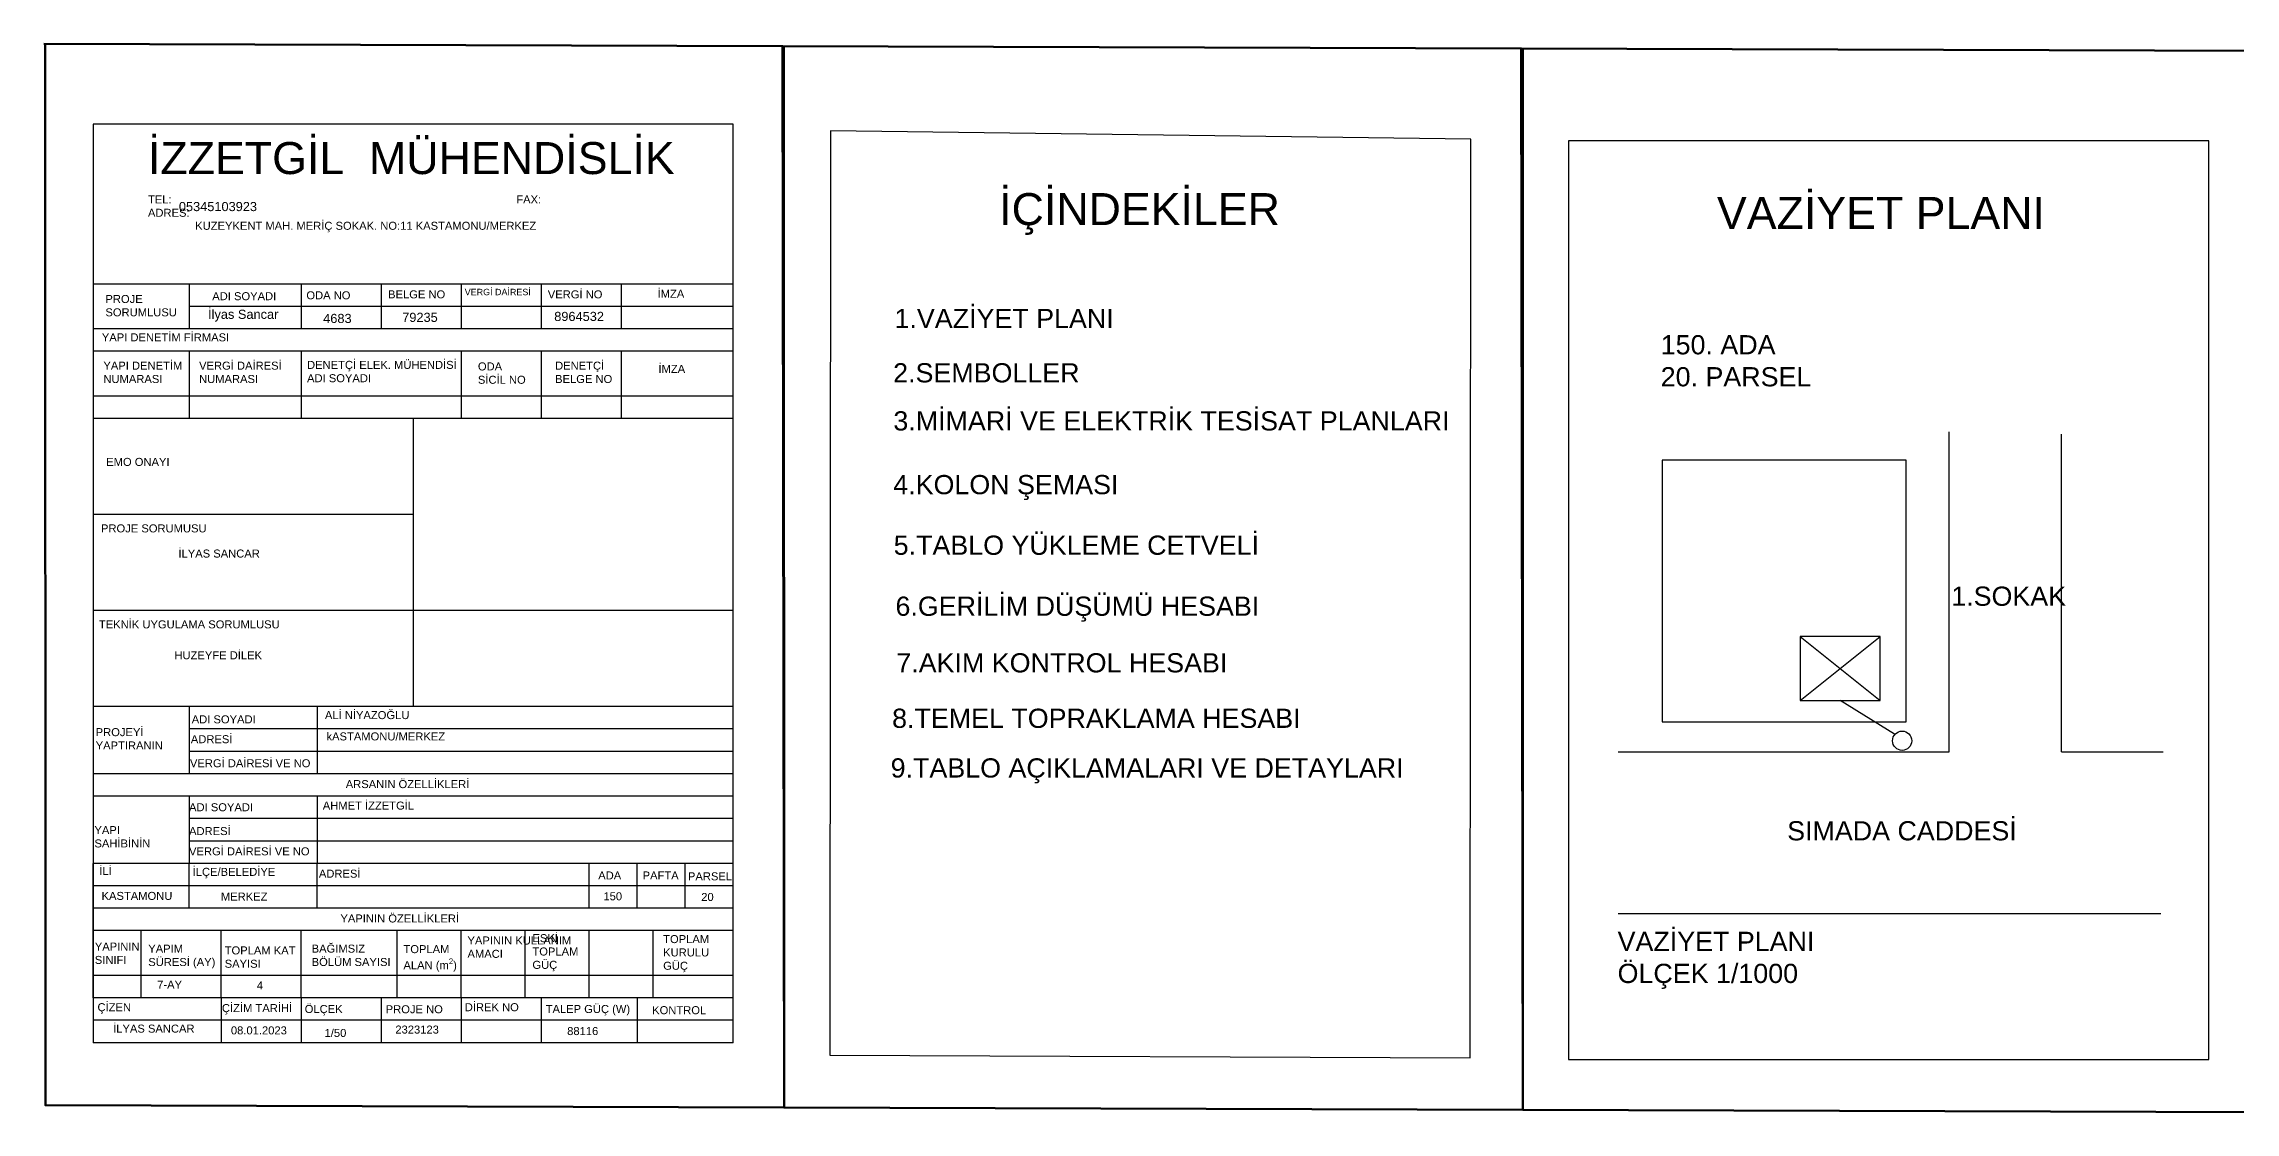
# Model space of a CAD drawing. Header units: millimetres. Extents: x -1335 to 33749, y 2338 to 5277.
# Drawn here: x -1335 to 3457, y 2728 to 5065 of the extents above; entities that cross this region are included whole.
import ezdxf

# ---------------------------------------------------------------- set-up
doc = ezdxf.new("R2010")
doc.units = ezdxf.units.MM
doc.layers.add('DUVAR', color=7, linetype='Continuous', lineweight=53)
for name, color, linetype in [('ICINDEKILER', 7, 'Continuous'), ('KAPAK S', 7, 'Continuous'), ('VAZİYET P', 7, 'Continuous'), ('Yazi', 7, 'Continuous')]:
    doc.layers.add(name, color=color, linetype=linetype)
doc.styles.get("Standard").update_dxf_attribs({"font": 'arial.ttf'})

msp = doc.modelspace()

# ---------------------------------------------------------------- linework, layer by layer
at = {"layer": 'DUVAR'}
for points in [[(-1332.2, 5064.6), (-1331.8, 2743.3), (283.6, 2738.3), (280.2, 5059.5), (-1335.2, 5064.6)], [(283.2, 5059.5), (283.6, 2738.3), (1899, 2733.2), (1895.6, 5054.5), (280.2, 5059.5)], [(1898.6, 5054.5), (1899, 2733.2), (3514.4, 2728.2), (3511, 5049.4), (1895.6, 5054.5)]]:
    msp.add_lwpolyline(points, dxfattribs=at)
at = {"layer": 'ICINDEKILER'}
for p, q in [((385.3, 4874.6), (383.9, 2853)), ((1785.2, 4856.3), (385.3, 4874.6)), ((1783.9, 2846.9), (1785.2, 4856.3)), ((383.9, 2853), (1783.9, 2846.9))]:
    msp.add_line(p, q, dxfattribs=at)
at = {"layer": 'KAPAK S'}
for p, q in [((172.4, 4889.2), (-1227.6, 4889.2)), ((-1227.6, 4889.2), (-1227.6, 2880.2)), ((172.4, 2880.2), (172.4, 4889.2)), ((172.4, 4539.2), (-1227.6, 4539.2)), ((-1227.6, 4539.2), (-1227.6, 4245.2)), ((-1017.6, 4539.2), (-1017.6, 4441.2)), ((-772.6, 4539.2), (-772.6, 4441.2)), ((-597.6, 4539.2), (-597.6, 4441.2)), ((-422.6, 4539.2), (-422.6, 4441.2)), ((-247.6, 4539.2), (-247.6, 4441.2)), ((-72.6, 4539.2), (-72.6, 4441.2)), ((172.4, 4490.2), (-1017.6, 4490.2)), ((172.4, 4490.2), (-1017.6, 4490.2)), ((172.4, 4441.2), (-1227.6, 4441.2)), ((172.4, 4392.2), (-1227.6, 4392.2)), ((-1017.6, 4392.2), (-1017.6, 4245.2)), ((-772.6, 4392.2), (-772.6, 4245.2)), ((-422.6, 4392.2), (-422.6, 4245.2)), ((-247.6, 4392.2), (-247.6, 4245.2)), ((-72.6, 4392.2), (-72.6, 4245.2)), ((172.4, 4294.2), (-1227.6, 4294.2)), ((172.4, 4245.2), (-1227.6, 4245.2)), ((-1227.6, 4245.2), (-1227.6, 3615.2)), ((-1227.6, 4245.2), (-1227.6, 4245.2)), ((-527.6, 4245.2), (-527.6, 3615.2)), ((-527.6, 4035.2), (-1227.6, 4035.2)), ((172.4, 3825.2), (-1227.6, 3825.2)), ((172.4, 3615.2), (-1227.6, 3615.2)), ((-1227.6, 3615.2), (-1227.6, 3615.2)), ((-1227.6, 3615.2), (-1227.6, 3419.2)), ((-1227.6, 3615.2), (-1227.6, 3468.2)), ((-1017.6, 3615.2), (-1017.6, 3468.2)), ((-737.6, 3615.2), (-737.6, 3468.2)), ((172.4, 3566.2), (-1017.6, 3566.2)), ((172.4, 3517.2), (-1017.6, 3517.2)), ((172.4, 3468.2), (-1227.6, 3468.2)), ((172.4, 3419.2), (-1227.6, 3419.2)), ((-1227.6, 3419.2), (-1227.6, 3272.2)), ((-1017.6, 3419.2), (-1017.6, 3272.2)), ((-737.6, 3419.2), (-737.6, 3272.2)), ((-1227.6, 3370.2), (-1227.6, 2880.2)), ((-1227.6, 3370.2), (-1227.6, 3272.2)), ((172.4, 3370.2), (-1017.6, 3370.2)), ((172.4, 3321.2), (-1017.6, 3321.2)), ((172.4, 3272.2), (-1227.6, 3272.2)), ((-1227.6, 3272.2), (-1227.6, 3125.2)), ((-1227.6, 3125.2), (-1227.6, 3272.2)), ((-1017.6, 3174.2), (-1017.6, 3272.2)), ((-737.6, 3174.2), (-737.6, 3272.2)), ((-142.6, 3174.2), (-142.6, 3272.2)), ((-37.6, 3174.2), (-37.6, 3272.2)), ((67.4, 3174.2), (67.4, 3272.2)), ((172.4, 3174.2), (172.4, 3272.2)), ((172.4, 3223.2), (-1227.6, 3223.2)), ((172.4, 3174.2), (-1227.6, 3174.2)), ((172.4, 3125.2), (-1227.6, 3125.2)), ((-1227.6, 3125.2), (-1227.6, 2978.2)), ((-1227.6, 2978.2), (-1227.6, 3125.2)), ((-1122.6, 2978.2), (-1122.6, 3125.2)), ((-947.6, 2978.2), (-947.6, 3125.2)), ((-772.6, 2978.2), (-772.6, 3125.2)), ((-562.6, 2978.2), (-562.6, 3125.2)), ((-422.6, 2978.2), (-422.6, 3125.2)), ((-282.6, 2978.2), (-282.6, 3125.2)), ((-142.6, 2978.2), (-142.6, 3125.2)), ((-2.6, 2978.2), (-2.6, 3125.2)), ((172.4, 3027.2), (-1227.6, 3027.2)), ((172.4, 2978.2), (-1227.6, 2978.2)), ((-1227.6, 2978.2), (-1227.6, 2978.2)), ((-1227.6, 2978.2), (-1227.6, 2880.2)), ((-947.6, 2978.2), (-947.6, 2880.2)), ((-772.6, 2978.2), (-772.6, 2880.2)), ((-597.6, 2978.2), (-597.6, 2880.2)), ((-422.6, 2978.2), (-422.6, 2880.2)), ((-247.6, 2978.2), (-247.6, 2880.2)), ((-37.6, 2978.2), (-37.6, 2880.2)), ((172.4, 2929.2), (-1227.6, 2929.2)), ((172.4, 2880.2), (-1227.6, 2880.2))]:
    msp.add_line(p, q, dxfattribs=at)
at = {"layer": 'VAZİYET P'}
for p, q in [((3398.7, 4852.2), (1998.7, 4852.2)), ((1998.7, 4852.2), (1998.7, 2843.2)), ((3398.7, 2843.2), (3398.7, 4852.2)), ((2831.4, 3516), (2831.4, 4216.3)), ((3076.5, 3516), (3076.5, 4210.7)), ((2505.5, 3628.4), (2680.5, 3768.4)), ((2680.5, 3768.4), (2505.5, 3768.4)), ((2505.5, 3768.4), (2680.5, 3628.4)), ((2711.9, 3555), (2593, 3628.4)), ((2107.4, 3516), (2831.4, 3516)), ((3076.5, 3516), (3298.8, 3516)), ((2107.4, 3162.9), (3264.6, 3162.9)), ((3264.6, 3162.9), (3294, 3162.9)), ((1998.7, 2843.2), (3398.7, 2843.2))]:
    msp.add_line(p, q, dxfattribs=at)
for points in [[(2203.7, 3581.7), (2737.1, 3581.7), (2737.1, 4154), (2203.7, 4154)], [(2505.5, 3628.4), (2680.5, 3628.4), (2680.5, 3768.4), (2505.5, 3768.4)]]:
    msp.add_lwpolyline(points, close=True, dxfattribs=at)
msp.add_circle((2728.3, 3540.5), 21, dxfattribs=at)

# ---------------------------------------------------------------- texts
at = {"layer": 'ICINDEKILER', "attachment_point": 1}
for s, width, heights, insert, char_height in [('{\\fArial|b0|i0|c238|p34;İÇİNDEKİLER}', 1123.976, [0], (753.8, 4738.1), 70), ('{\\fArial|b0|i0|c238|p34;1.VAZİYET PLANI}', 1088.104, [0], (525, 4485), 42), ('{\\fArial|b0|i0|c238|p34;2.SEMBOLLER}', 1088.104, [0], (522, 4366.1), 42), ('{\\fArial|b0|i0|c238|p34;3.MİMARİ VE ELEKTRİK TESİSAT PLANLARI}', 1236.97, [113.9], (522.5, 4261), 42), ('{\\fArial|b0|i0|c238|p34;4.KOLON ŞEMASI}', 1088.104, [0], (522.3, 4121.6), 42), ('{\\fArial|b0|i0|c238|p34;5.TABLO YÜKLEME CETVELİ}', 1088.104, [0], (523.2, 3989.1), 42), ('{\\fArial|b0|i0|c238|p34;6.GERİLİM DÜŞÜMÜ HESABI}', 1088.104, [0], (527.1, 3855.7), 42), ('{\\fArial|b0|i0|c238|p34;7.AKIM KONTROL HESABI}', 1088.104, [0], (529, 3731.9), 42), ('{\\fArial|b0|i0|c238|p34;8.TEMEL TOPRAKLAMA HESABI}', 1088.104, [96.9], (519.7, 3610.6), 42), ('{\\fArial|b0|i0|c238|p34;9.TABLO AÇIKLAMALARI VE DETAYLARI}', 1337.517, [127.8], (516.6, 3502), 42)]:
    msp.add_mtext_dynamic_manual_height_columns(s, width=width, gutter_width=87.5, heights=heights, dxfattribs=dict(at, insert=insert, char_height=char_height))
at = {"layer": 'KAPAK S', "attachment_point": 1}
for s, width, heights, insert, char_height in [('{\\fArial|b0|i0|c238|p34;İZZETGİL  MÜHENDİSLİK\\P\\H0.25x;TEL:                                                                                                               FAX:\\PADRES:}', 1191.556, [0], (-1107.5, 4849.7), 70), ('{\\fArial|b0|i0|c238|p34;PROJE \\PSORUMLUSU}', 165.056, [0], (-1200.5, 4515.3), 17.5), ('{\\fArial|b0|i0|c238|p34;ADI SOYADI}', 214.577, [11.4], (-966.9, 4521.4), 17.5), ('{\\fArial|b0|i0|c238|p34;ODA NO}', 214.577, [11.4], (-761.1, 4523.3), 17.5), ('{\\fArial|b0|i0|c238|p34;BELGE NO}', 214.577, [11.4], (-582.4, 4525.4), 17.5), ('{\\fArial|b0|i0|c238|p34;  VERGİ DAİRESİ}', 214.577, [0], (-425.7, 4528.8), 14), ('{\\fArial|b0|i0|c238|p34;VERGİ NO}', 214.577, [11.4], (-233.2, 4525.4), 17.5), ('{\\fArial|b0|i0|c238|p34;İMZA}', 214.577, [11.4], (6.9, 4526.7), 17.5), ('{\\fArial|b0|i0|c238|p34;YAPI DENETİM FİRMASI }', 758.779, [23.6], (-1208.3, 4431.4), 17.5), ('{\\fArial|b0|i0|c238|p34;YAPI DENETİM\\PNUMARASI}', 218.073, [89.2], (-1204.9, 4369.5), 17.5), ('{\\fArial|b0|i0|c238|p34;VERGİ DAİRESİ \\PNUMARASI}', 212.829, [86.5], (-995.7, 4369.5), 17.5), ('{\\fArial|b0|i0|c238|p34;DENETÇİ ELEK. MÜHENDİSİ\\PADI SOYADI}', 331.688, [84.7], (-759.6, 4371.2), 17.5), ('{\\fArial|b0|i0|c238|p34;ODA \\PSİCİL NO}', 132.424, [53.3], (-386, 4367.8), 17.5), ('{\\fArial|b0|i0|c238|p34;DENETÇİ BELGE NO}', 162.139, [76], (-217.2, 4369.5), 17.5), ('{\\fArial|b0|i0|c238|p34;İMZA}', 214.577, [11.4], (8.8, 4362.5), 17.5), ('{\\fArial|b0|i0|c238|p34;EMO ONAYI}', 214.577, [11.4], (-1198.8, 4159), 17.5), ('{\\fArial|b0|i0|c238|p34;PROJE SORUMUSU}', 418.074, [33], (-1210.2, 4013.6), 17.5), ('{\\fArial|b0|i0|c238|p34;TEKNİK UYGULAMA SORUMLUSU}', 466.226, [0], (-1214.7, 3803.7), 17.5), ('{\\fArial|b0|i0|c238|p34;ADI SOYADI}', 280, [0], (-1011.8, 3596), 17.5), ('{\\fArial|b0|i0|c238|p34;PROJEYİ YAPTIRANIN }', 218.073, [89.2], (-1221.8, 3568), 17.5), ('{\\fArial|b0|i0|c238|p34;ADRESİ}', 280, [0], (-1013.7, 3552.6), 17.5), ('{\\fArial|b0|i0|c238|p34;VERGİ DAİRESİ VE NO}', 280, [0], (-1015.7, 3500), 17.5), ('{\\fArial|b0|i0|c238|p34;ARSANIN ÖZELLİKLERİ}', 280, [0], (-675, 3454.4), 17.5), ('{\\fArial|b0|i0|c238|p34;ADI SOYADI}', 280, [0], (-1017.6, 3403.8), 17.5), ('{\\fArial|b0|i0|c238|p34;ADRESİ}', 280, [0], (-1017.6, 3351.7), 17.5), ('{\\fArial|b0|i0|c238|p34;YAPI \\PSAHİBİNİN}', 218.073, [89.2], (-1224.5, 3353.8), 17.5), ('{\\fArial|b0|i0|c238|p34;VERGİ DAİRESİ VE NO}', 280, [0], (-1017.6, 3307.4), 17.5), ('{\\fArial|b0|i0|c238|p34;İLİ}', 280, [0], (-1213.8, 3264.5), 17.5), ('{\\fArial|b0|i0|c238|p34;İLÇE/BELEDİYE}', 280, [0], (-1009.7, 3262.5), 17.5), ('{\\fArial|b0|i0|c238|p34;ADRESİ}', 280, [0], (-733.7, 3258.6), 17.5), ('{\\fArial|b0|i0|c238|p34;ADA}', 280, [0], (-122.9, 3254.6), 17.5), ('{\\fArial|b0|i0|c238|p34;PAFTA}', 280, [0], (-25.8, 3254.6), 17.5), ('{\\fArial|b0|i0|c238|p34;PARSEL}', 280, [0], (73.3, 3252.7), 17.5), ('{\\fArial|b0|i0|c238|p34;YAPININ ÖZELLİKLERİ}', 280, [0], (-686.6, 3160.6), 17.5), ('{\\fArial|b0|i0|c238|p34;ESKİ \\PTOPLAM \\PGÜÇ}', 218.073, [89.2], (-266.8, 3117.5), 17.5), ('{\\fArial|b0|i0|c238|p34;TOPLAM \\PKURULU \\PGÜÇ}', 218.073, [89.2], (19.1, 3115.5), 17.5), ('{\\fArial|b0|i0|c238|p34;YAPININ \\PSINIFI}', 218.073, [89.2], (-1223.7, 3099.1), 17.5), ('{\\fArial|b0|i0|c238|p34;YAPIM\\PSÜRESİ (AY)}', 218.073, [89.2], (-1106.8, 3094.5), 17.5), ('{\\fArial|b0|i0|c238|p34;TOPLAM KAT SAYISI}', 218.073, [89.2], (-939.7, 3090.7), 17.5), ('{\\fArial|b0|i0|c238|p34;BAĞIMSIZ \\PBÖLÜM SAYISI}', 218.073, [89.2], (-749.5, 3094.6), 17.5), ('\\A1;{\\fArial|b0|i0|c238|p34;TOPLAM \\PALAN (m\\H0.7x;\\S2^ ;\\H1.42857x;)}', 218.073, [89.2], (-548.8, 3093.5), 17.5), ('{\\fArial|b0|i0|c238|p34;YAPININ KULLANIM \\PAMACI}', 218.073, [89.2], (-408.8, 3112.4), 17.5), ('{\\fArial|b0|i0|c238|p34;ÇİZEN}', 280, [0], (-1217.8, 2966.5), 17.5), ('{\\fArial|b0|i0|c238|p34;DİREK NO}', 280, [0], (-414.7, 2966.5), 17.5), ('{\\fArial|b0|i0|c238|p34;ÇİZİM TARİHİ}', 280, [0], (-945.7, 2964.6), 17.5), ('{\\fArial|b0|i0|c238|p34;ÖLÇEK}', 280, [0], (-764.7, 2962.6), 17.5), ('{\\fArial|b0|i0|c238|p34;PROJE NO}', 280, [0], (-587.6, 2962), 17.5), ('{\\fArial|b0|i0|c238|p34;TALEP GÜÇ (}W{\\fArial|b0|i0|c238|p34;)}', 280, [0], (-237.8, 2962.6), 17.5), ('{\\fArial|b0|i0|c238|p34;KONTROL}', 280, [0], (-5, 2960), 17.5), ('{\\fArial|b0|i0|c238|p34;1/50}', 280, [0], (-721.3, 2910.2), 17.5)]:
    msp.add_mtext_dynamic_manual_height_columns(s, width=width, gutter_width=87.5, heights=heights, dxfattribs=dict(at, insert=insert, char_height=char_height))
at = {"layer": 'VAZİYET P', "attachment_point": 1}
for s, width, insert, char_height in [('{\\fArial|b0|i0|c238|p34;VAZİYET PLANI}', 1076.593, (2323.3, 4729.7), 70), ('{\\fArial|b0|i0|c238|p34;150. ADA\\P20. PARSEL}', 404.029, (2200.4, 4427.5), 42), ('{\\fArial|b0|i0|c238|p34;1.SOKAK}', 198.014, (2835.7, 3877.6), 42), ('{\\fArial|b0|i0|c238|p34;SIMADA CADDESİ}', 776.454, (2476.9, 3364.6), 42), ('{\\fArial|b0|i0|c238|p34;VAZİYET PLANI\\PÖLÇEK 1/1000}', 908.897, (2106.1, 3122.7), 42)]:
    msp.add_mtext_dynamic_manual_height_columns(s, width=width, gutter_width=87.5, heights=[0], dxfattribs=dict(at, insert=insert, char_height=char_height))
at = {"layer": 'Yazi', "attachment_point": 1}
for s, width, heights, insert, char_height in [('{\\fArial|b0|i0|c238|p34;05345103923 }', 299.679, [0], (-1039.9, 4718.7), 20), ('{\\fArial|b0|i0|c238|p34;KUZEYKENT MAH. MERİÇ SOKAK. NO:11 KASTAMONU/MERKEZ }', 786.692, [39.8], (-1004.2, 4675.4), 17.5), ('{\\fArial|b0|i0|c238|p34;İlyas Sancar}', 217.384, [0], (-976, 4483.1), 20), ('{\\fArial|b0|i0|c238|p34;İLYAS SANCAR }', 299.679, [0], (-1040.8, 3958.6), 17.5), ('{\\fArial|b0|i0|c238|p34;HUZEYFE DİLEK}', 299.679, [0], (-1049.6, 3736.1), 17.5), ('{\\fArial|b0|i0|c238|p34;ALİ NİYAZOĞLU}', 299.679, [0], (-720.5, 3605.3), 17.5), ('{\\fArial|b0|i0|c238|p34;kASTAMONU/MERKEZ}', 299.679, [0], (-717.1, 3558.7), 17.5), ('{\\fArial|b0|i0|c238|p34;AHMET İZZETGİL}', 299.679, [0], (-725.2, 3407.4), 17.5), ('{\\fArial|b0|i0|c238|p34;KASTAMONU }', 299.679, [0], (-1208.9, 3209.9), 17.5), ('{\\fArial|b0|i0|c238|p34;MERKEZ }', 299.679, [0], (-948, 3208.4), 17.5), ('{\\fArial|b0|i0|c238|p34;150 }', 299.679, [0], (-111.5, 3209.1), 17.5), ('{\\fArial|b0|i0|c238|p34;20 }', 299.679, [0], (102.3, 3207.6), 17.5), ('{\\fArial|b0|i0|c238|p34;7-AY}', 299.679, [0], (-1087.3, 3015.8), 17.5), ('{\\fArial|b0|i0|c238|p34;4 }', 299.679, [0], (-869.4, 3014.1), 17.5), ('{\\fArial|b0|i0|c238|p34;İLYAS SANCAR }', 299.679, [0], (-1183.6, 2919.7), 17.5), ('{\\fArial|b0|i0|c238|p34;08.01.2023 }', 299.679, [0], (-926.1, 2915.8), 17.5), ('{\\fArial|b0|i0|c238|p34;2323123}', 299.679, [0], (-566.5, 2917.6), 17.5), ('{\\fArial|b0|i0|c238|p34;88116 }', 299.679, [0], (-190.8, 2914.3), 17.5)]:
    msp.add_mtext_dynamic_manual_height_columns(s, width=width, gutter_width=12.5, heights=heights, dxfattribs=dict(at, insert=insert, char_height=char_height))
at = {"layer": 'Yazi', "char_height": 20, "width": 159.291, "attachment_point": 1}
for s, insert in [('{\\fArial|b0|i0|c238|p34;4683}', (-724.3, 4474)), ('{\\fArial|b0|i0|c238|p34;79235}', (-551.5, 4476.4)), ('{\\fArial|b0|i0|c238|p34;8964532}', (-219.1, 4478.4))]:
    msp.add_mtext(s, dxfattribs=dict(at, insert=insert))

doc.saveas('drawing.dxf')
